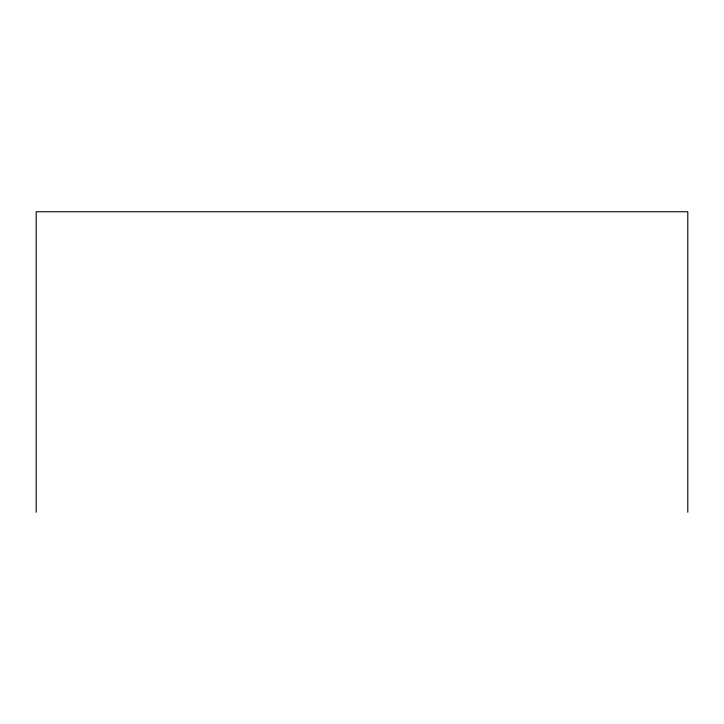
<?xml version="1.0" encoding="UTF-8"?>
<svg xmlns="http://www.w3.org/2000/svg" width="724" height="724" viewBox="0 0 724 724"><rect width="100%" height="100%" fill="white"/><g stroke="black" fill="none" stroke-linecap="round" stroke-linejoin="round"><path stroke-width="1.09" d="M687.8 512.257L687.8 211.743L36.2 211.743L36.2 512.257"/></g></svg>
